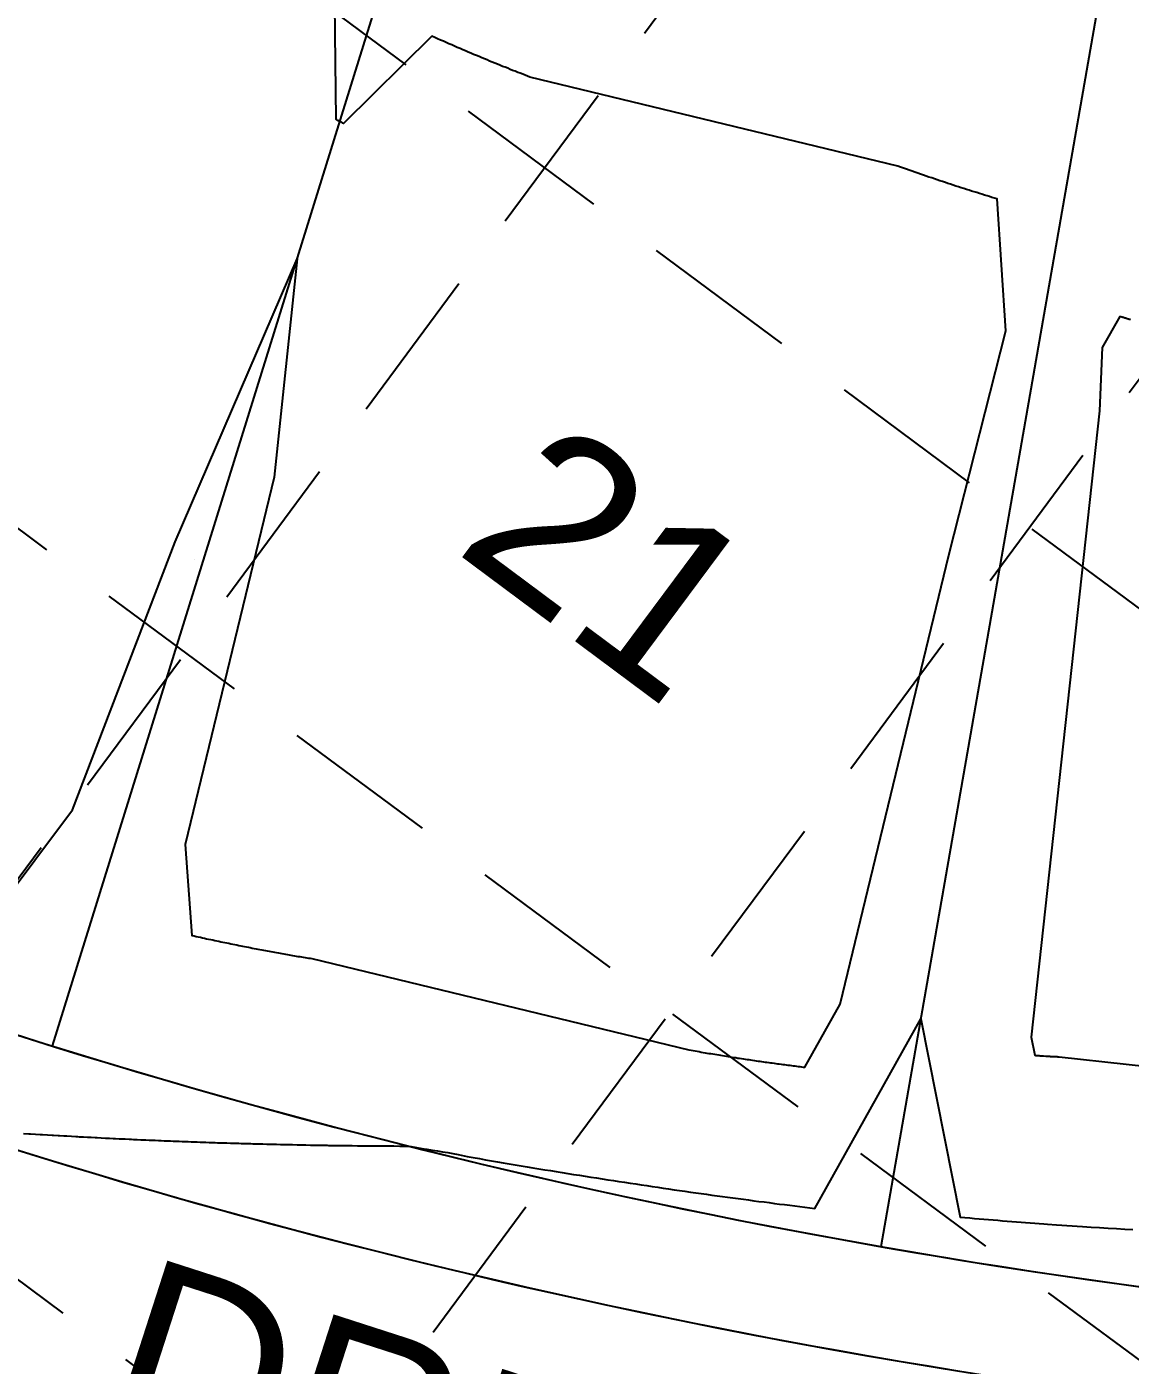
# Model space of a CAD drawing. Header units: feet. Extents: x 2260 to 6199, y 3666 to 7344.
# Drawn here: x 4391.6 to 4487.2, y 5767.9 to 5883.8 of the extents above; entities that cross this region are included whole.
import ezdxf
from ezdxf.enums import TextEntityAlignment as Align

# ---------------------------------------------------------------- set-up
doc = ezdxf.new("R2010")
doc.units = ezdxf.units.FT
doc.header["$LTSCALE"] = 40
doc.header["$MEASUREMENT"] = 0
doc.linetypes.add('HIDDEN', pattern=[0.375, 0.25, -0.125])
for name, color, linetype in [('EOP-PROP', 4, 'CONTINUOUS'), ('FLOW-ARROWS', 253, 'CONTINUOUS'), ('GRID', 254, 'HIDDEN'), ('LOT-NOS', 4, 'CONTINUOUS'), ('lots-line', 4, 'CONTINUOUS'), ('PC', 43, 'CONTINUOUS'), ('ST-ROW', 2, 'CONTINUOUS'), ('STREET-NAME', 3, 'CONTINUOUS')]:
    doc.layers.add(name, color=color, linetype=linetype)
doc.styles.get("Standard").update_dxf_attribs({"font": 'ARIAL.TTF'})

msp = doc.modelspace()

# ---------------------------------------------------------------- linework, layer by layer
at = {"layer": 'EOP-PROP', "color": 7}
for radius, end in [(584.5, 265.40063), (584.5, 275.17282), (615.5, 263.30979), (615.5, 263.30979)]:
    msp.add_arc((4564.71, 6344.61), radius, 233.37652, end, dxfattribs=at)
at = {"layer": 'FLOW-ARROWS', "color": 7}
for points in [[(4422.22, 5893.54, 0, 1.67, 0), (4420.9, 5888.72, 0, 0, 0), (4419.13, 5882.28, 0, 0, 0)], [(4422.22, 5893.54, 0, 1.67, 0), (4420.9, 5888.72, 0, 0, 0), (4419.13, 5882.28, 0, 0, 0)], [(4485.04, 5880.91, 0, 1.67, 0), (4484.34, 5875.96, 0, 0, 0), (4483.18, 5867.75, 0, 0, 0)], [(4485.04, 5880.91, 0, 1.67, 0), (4484.34, 5875.96, 0, 0, 0), (4483.18, 5867.75, 0, 0, 0)], [(4406.15, 5837.73, 0, 1.67, 0), (4407.62, 5842.51, 0, 0, 0), (4411.54, 5855.2, 0, 0, 0)], [(4406.15, 5837.73, 0, 1.67, 0), (4407.62, 5842.51, 0, 0, 0), (4411.54, 5855.2, 0, 0, 0)], [(4472.46, 5814.23, 0, 1.67, 0), (4473.4, 5819.14, 0, 0, 0), (4475.78, 5831.59, 0, 0, 0)], [(4472.46, 5814.23, 0, 1.67, 0), (4473.4, 5819.14, 0, 0, 0), (4475.78, 5831.59, 0, 0, 0)]]:
    msp.add_lwpolyline(points, format="xyseb", dxfattribs=at)
at = {"layer": 'GRID', "linetype": 'HIDDEN', "ltscale": 1.35}
for p, q in [((3177.27, 6805.06), (5779.7, 4875.88)), ((3146.15, 6763.08), (5748.58, 4833.91)), ((3115.04, 6721.11), (5717.47, 4791.93)), ((4778.78, 6333.31), (3689.59, 4864.01)), ((4820.76, 6302.19), (3731.57, 4832.89))]:
    msp.add_line(p, q, dxfattribs=at)
at = {"layer": 'lots-line', "color": 7}
for p, q in [((4393.86, 5795.58), (4428.03, 5905.39)), ((4393.86, 5795.58), (4428.03, 5905.39)), ((4465.62, 5778.22), (4485.44, 5891.49)), ((4465.62, 5778.22), (4485.44, 5891.49))]:
    msp.add_line(p, q, dxfattribs=at)
at = {"layer": 'PC', "color": 43, "flags": 128}
for points, elevation in [([(4389.06, 5807.32), (4395.6, 5816.03), (4404.49, 5839.21), (4415.06, 5863.73), (4413.06, 5844.82), (4405.36, 5813.01), (4405.95, 5805.15), (4406.13, 5805.11), (4406.31, 5805.07), (4406.49, 5805.03), (4406.68, 5804.99), (4406.86, 5804.95), (4407.04, 5804.91), (4407.21, 5804.87), (4407.39, 5804.83), (4407.57, 5804.8), (4407.75, 5804.76), (4407.93, 5804.72), (4408.1, 5804.68), (4408.28, 5804.65), (4408.45, 5804.61), (4408.63, 5804.57), (4408.8, 5804.54), (4408.97, 5804.5), (4409.14, 5804.47), (4409.32, 5804.43), (4409.49, 5804.4), (4409.66, 5804.36), (4409.83, 5804.33), (4410, 5804.29), (4410.17, 5804.26), (4410.34, 5804.23), (4410.5, 5804.19), (4410.67, 5804.16), (4410.84, 5804.13), (4411, 5804.1), (4411.17, 5804.06), (4411.33, 5804.03), (4411.5, 5804), (4411.66, 5803.97), (4411.82, 5803.94), (4411.99, 5803.91), (4412.15, 5803.88), (4412.31, 5803.85), (4412.47, 5803.82), (4412.63, 5803.79), (4412.79, 5803.76), (4412.95, 5803.73), (4413.11, 5803.7), (4413.27, 5803.67), (4413.43, 5803.64), (4413.58, 5803.61), (4413.74, 5803.58), (4413.9, 5803.56), (4414.05, 5803.53), (4414.21, 5803.5), (4414.36, 5803.47), (4414.52, 5803.45), (4414.67, 5803.42), (4414.83, 5803.39), (4414.98, 5803.37), (4415.13, 5803.34), (4415.28, 5803.32), (4415.43, 5803.29), (4415.58, 5803.27), (4415.74, 5803.24), (4415.89, 5803.22), (4416.03, 5803.19), (4416.18, 5803.17), (4416.33, 5803.14), (4448.99, 5795.24), (4449.17, 5795.21), (4449.34, 5795.18), (4449.52, 5795.15), (4449.69, 5795.12), (4449.86, 5795.09), (4450.04, 5795.06), (4450.21, 5795.03), (4450.21, 5795.03), (4450.38, 5795), (4450.55, 5794.97), (4450.72, 5794.94), (4450.89, 5794.92), (4451.06, 5794.89), (4451.23, 5794.86), (4451.4, 5794.83), (4451.57, 5794.81), (4451.73, 5794.78), (4451.9, 5794.75), (4452.06, 5794.72), (4452.23, 5794.7), (4452.39, 5794.67), (4452.56, 5794.65), (4452.72, 5794.62), (4452.89, 5794.59), (4453.05, 5794.57), (4453.21, 5794.54), (4453.37, 5794.52), (4453.54, 5794.5), (4453.7, 5794.47), (4453.86, 5794.45), (4454.02, 5794.42), (4454.18, 5794.4), (4454.33, 5794.38), (4454.49, 5794.35), (4454.65, 5794.33), (4454.81, 5794.31), (4454.97, 5794.28), (4455.12, 5794.26), (4455.28, 5794.24), (4455.43, 5794.22), (4455.59, 5794.19), (4455.74, 5794.17), (4455.9, 5794.15), (4456.05, 5794.13), (4456.2, 5794.11), (4456.36, 5794.09), (4456.51, 5794.07), (4456.66, 5794.05), (4456.81, 5794.03), (4456.96, 5794.01), (4457.11, 5793.99), (4457.26, 5793.97), (4457.41, 5793.95), (4457.56, 5793.93), (4457.71, 5793.91), (4457.86, 5793.89), (4458.01, 5793.87), (4458.15, 5793.85), (4458.3, 5793.83), (4458.45, 5793.81), (4458.59, 5793.8), (4458.74, 5793.78), (4458.89, 5793.76), (4459.03, 5793.74), (4462.09, 5799.21), (4471.5, 5838.08), (4476.43, 5857.49), (4475.67, 5868.91), (4475.45, 5868.98), (4475.23, 5869.04), (4475.02, 5869.11), (4474.8, 5869.17), (4474.58, 5869.24), (4474.36, 5869.31), (4474.14, 5869.38), (4473.92, 5869.45), (4473.92, 5869.45), (4473.69, 5869.52), (4473.47, 5869.59), (4473.25, 5869.66), (4473.02, 5869.73), (4472.8, 5869.8), (4472.57, 5869.87), (4472.34, 5869.95), (4472.11, 5870.02), (4471.88, 5870.1), (4471.65, 5870.17), (4471.42, 5870.25), (4471.19, 5870.33), (4470.95, 5870.4), (4470.72, 5870.48), (4470.48, 5870.56), (4470.25, 5870.64), (4470.01, 5870.72), (4469.77, 5870.8), (4469.53, 5870.88), (4469.29, 5870.97), (4469.05, 5871.05), (4468.8, 5871.13), (4468.56, 5871.22), (4468.31, 5871.31), (4468.07, 5871.39), (4467.82, 5871.48), (4467.57, 5871.57), (4467.32, 5871.66), (4467.07, 5871.75), (4435.22, 5879.45), (4435.01, 5879.53), (4434.8, 5879.62), (4434.59, 5879.7), (4434.37, 5879.78), (4434.16, 5879.86), (4433.94, 5879.95), (4433.72, 5880.03), (4433.51, 5880.12), (4433.29, 5880.21), (4433.07, 5880.3), (4432.84, 5880.38), (4432.62, 5880.47), (4432.4, 5880.56), (4432.18, 5880.66), (4431.95, 5880.75), (4431.72, 5880.84), (4431.5, 5880.93), (4431.27, 5881.03), (4431.04, 5881.12), (4430.81, 5881.22), (4430.58, 5881.32), (4430.34, 5881.41), (4430.11, 5881.51), (4429.88, 5881.61), (4429.64, 5881.71), (4429.4, 5881.81), (4429.17, 5881.92), (4428.93, 5882.02), (4428.69, 5882.12), (4428.45, 5882.23), (4428.2, 5882.34), (4427.96, 5882.44), (4427.72, 5882.55), (4427.47, 5882.66), (4427.22, 5882.77), (4426.97, 5882.88), (4426.72, 5882.99), (4419.06, 5875.44), (4418.99, 5875.47), (4418.93, 5875.51), (4418.86, 5875.55), (4418.79, 5875.58), (4418.76, 5875.6), (4418.72, 5875.62), (4418.65, 5875.66), (4418.64, 5875.66), (4418.57, 5875.7), (4418.5, 5875.74), (4418.43, 5875.77), (4418.27, 5890.76)], 550), ([(4389.06, 5807.32), (4395.6, 5816.03), (4404.49, 5839.21), (4415.06, 5863.73), (4413.06, 5844.82), (4405.36, 5813.01), (4405.95, 5805.15), (4406.13, 5805.11), (4406.31, 5805.07), (4406.49, 5805.03), (4406.68, 5804.99), (4406.86, 5804.95), (4407.04, 5804.91), (4407.21, 5804.87), (4407.39, 5804.83), (4407.57, 5804.8), (4407.75, 5804.76), (4407.93, 5804.72), (4408.1, 5804.68), (4408.28, 5804.65), (4408.45, 5804.61), (4408.63, 5804.57), (4408.8, 5804.54), (4408.97, 5804.5), (4409.14, 5804.47), (4409.32, 5804.43), (4409.49, 5804.4), (4409.66, 5804.36), (4409.83, 5804.33), (4410, 5804.29), (4410.17, 5804.26), (4410.34, 5804.23), (4410.5, 5804.19), (4410.67, 5804.16), (4410.84, 5804.13), (4411, 5804.1), (4411.17, 5804.06), (4411.33, 5804.03), (4411.5, 5804), (4411.66, 5803.97), (4411.82, 5803.94), (4411.99, 5803.91), (4412.15, 5803.88), (4412.31, 5803.85), (4412.47, 5803.82), (4412.63, 5803.79), (4412.79, 5803.76), (4412.95, 5803.73), (4413.11, 5803.7), (4413.27, 5803.67), (4413.43, 5803.64), (4413.58, 5803.61), (4413.74, 5803.58), (4413.9, 5803.56), (4414.05, 5803.53), (4414.21, 5803.5), (4414.36, 5803.47), (4414.52, 5803.45), (4414.67, 5803.42), (4414.83, 5803.39), (4414.98, 5803.37), (4415.13, 5803.34), (4415.28, 5803.32), (4415.43, 5803.29), (4415.58, 5803.27), (4415.74, 5803.24), (4415.89, 5803.22), (4416.03, 5803.19), (4416.18, 5803.17), (4416.33, 5803.14), (4448.99, 5795.24), (4449.17, 5795.21), (4449.34, 5795.18), (4449.52, 5795.15), (4449.69, 5795.12), (4449.86, 5795.09), (4450.04, 5795.06), (4450.21, 5795.03), (4450.21, 5795.03), (4450.38, 5795), (4450.55, 5794.97), (4450.72, 5794.94), (4450.89, 5794.92), (4451.06, 5794.89), (4451.23, 5794.86), (4451.4, 5794.83), (4451.57, 5794.81), (4451.73, 5794.78), (4451.9, 5794.75), (4452.06, 5794.72), (4452.23, 5794.7), (4452.39, 5794.67), (4452.56, 5794.65), (4452.72, 5794.62), (4452.89, 5794.59), (4453.05, 5794.57), (4453.21, 5794.54), (4453.37, 5794.52), (4453.54, 5794.5), (4453.7, 5794.47), (4453.86, 5794.45), (4454.02, 5794.42), (4454.18, 5794.4), (4454.33, 5794.38), (4454.49, 5794.35), (4454.65, 5794.33), (4454.81, 5794.31), (4454.97, 5794.28), (4455.12, 5794.26), (4455.28, 5794.24), (4455.43, 5794.22), (4455.59, 5794.19), (4455.74, 5794.17), (4455.9, 5794.15), (4456.05, 5794.13), (4456.2, 5794.11), (4456.36, 5794.09), (4456.51, 5794.07), (4456.66, 5794.05), (4456.81, 5794.03), (4456.96, 5794.01), (4457.11, 5793.99), (4457.26, 5793.97), (4457.41, 5793.95), (4457.56, 5793.93), (4457.71, 5793.91), (4457.86, 5793.89), (4458.01, 5793.87), (4458.15, 5793.85), (4458.3, 5793.83), (4458.45, 5793.81), (4458.59, 5793.8), (4458.74, 5793.78), (4458.89, 5793.76), (4459.03, 5793.74), (4462.09, 5799.21), (4471.5, 5838.08), (4476.43, 5857.49), (4475.67, 5868.91), (4475.45, 5868.98), (4475.23, 5869.04), (4475.02, 5869.11), (4474.8, 5869.17), (4474.58, 5869.24), (4474.36, 5869.31), (4474.14, 5869.38), (4473.92, 5869.45), (4473.92, 5869.45), (4473.69, 5869.52), (4473.47, 5869.59), (4473.25, 5869.66), (4473.02, 5869.73), (4472.8, 5869.8), (4472.57, 5869.87), (4472.34, 5869.95), (4472.11, 5870.02), (4471.88, 5870.1), (4471.65, 5870.17), (4471.42, 5870.25), (4471.19, 5870.33), (4470.95, 5870.4), (4470.72, 5870.48), (4470.48, 5870.56), (4470.25, 5870.64), (4470.01, 5870.72), (4469.77, 5870.8), (4469.53, 5870.88), (4469.29, 5870.97), (4469.05, 5871.05), (4468.8, 5871.13), (4468.56, 5871.22), (4468.31, 5871.31), (4468.07, 5871.39), (4467.82, 5871.48), (4467.57, 5871.57), (4467.32, 5871.66), (4467.07, 5871.75), (4435.22, 5879.45), (4435.01, 5879.53), (4434.8, 5879.62), (4434.59, 5879.7), (4434.37, 5879.78), (4434.16, 5879.86), (4433.94, 5879.95), (4433.72, 5880.03), (4433.51, 5880.12), (4433.29, 5880.21), (4433.07, 5880.3), (4432.84, 5880.38), (4432.62, 5880.47), (4432.4, 5880.56), (4432.18, 5880.66), (4431.95, 5880.75), (4431.72, 5880.84), (4431.5, 5880.93), (4431.27, 5881.03), (4431.04, 5881.12), (4430.81, 5881.22), (4430.58, 5881.32), (4430.34, 5881.41), (4430.11, 5881.51), (4429.88, 5881.61), (4429.64, 5881.71), (4429.4, 5881.81), (4429.17, 5881.92), (4428.93, 5882.02), (4428.69, 5882.12), (4428.45, 5882.23), (4428.2, 5882.34), (4427.96, 5882.44), (4427.72, 5882.55), (4427.47, 5882.66), (4427.22, 5882.77), (4426.97, 5882.88), (4426.72, 5882.99), (4419.06, 5875.44), (4418.99, 5875.47), (4418.93, 5875.51), (4418.86, 5875.55), (4418.79, 5875.58), (4418.76, 5875.6), (4418.72, 5875.62), (4418.65, 5875.66), (4418.64, 5875.66), (4418.57, 5875.7), (4418.5, 5875.74), (4418.43, 5875.77), (4418.27, 5890.76)], 550), ([(4487.22, 5858.45), (4487.17, 5858.47), (4487.11, 5858.48), (4487.06, 5858.5), (4487.01, 5858.51), (4486.95, 5858.53), (4486.9, 5858.54), (4486.84, 5858.56), (4486.79, 5858.58), (4486.74, 5858.59), (4486.68, 5858.61), (4486.63, 5858.63), (4486.57, 5858.64), (4486.51, 5858.66), (4486.46, 5858.68), (4486.4, 5858.7), (4486.34, 5858.71), (4486.29, 5858.73), (4484.76, 5856.05), (4484.55, 5850.56), (4478.62, 5796.34)], 550), ([(4487.22, 5858.45), (4487.17, 5858.47), (4487.11, 5858.48), (4487.06, 5858.5), (4487.01, 5858.51), (4486.95, 5858.53), (4486.9, 5858.54), (4486.84, 5858.56), (4486.79, 5858.58), (4486.74, 5858.59), (4486.68, 5858.61), (4486.63, 5858.63), (4486.57, 5858.64), (4486.51, 5858.66), (4486.46, 5858.68), (4486.4, 5858.7), (4486.34, 5858.71), (4486.29, 5858.73), (4484.76, 5856.05), (4484.55, 5850.56), (4478.62, 5796.34)], 550), ([(4391.37, 5788.01), (4391.81, 5787.98), (4391.87, 5787.98), (4391.96, 5787.97), (4392.39, 5787.95), (4392.81, 5787.92), (4392.91, 5787.92), (4393.01, 5787.91), (4393.43, 5787.89), (4393.83, 5787.86), (4393.95, 5787.85), (4394.35, 5787.83), (4394.47, 5787.83), (4394.86, 5787.8), (4394.99, 5787.8), (4395.12, 5787.79), (4395.51, 5787.77), (4395.89, 5787.75), (4396.03, 5787.74), (4396.17, 5787.73), (4396.55, 5787.71), (4396.91, 5787.69), (4397.06, 5787.68), (4397.22, 5787.68), (4397.58, 5787.66), (4397.75, 5787.65), (4398.1, 5787.63), (4398.45, 5787.61), (4398.62, 5787.6), (4398.8, 5787.6), (4399.14, 5787.58), (4399.33, 5787.57), (4399.66, 5787.55), (4399.98, 5787.54), (4400.18, 5787.53), (4400.5, 5787.51), (4400.7, 5787.51), (4400.9, 5787.5), (4401.21, 5787.48), (4401.52, 5787.47), (4401.73, 5787.46), (4401.95, 5787.45), (4402.25, 5787.44), (4402.54, 5787.42), (4402.77, 5787.42), (4403.05, 5787.4), (4403.29, 5787.39), (4403.53, 5787.38), (4403.81, 5787.37), (4404.08, 5787.36), (4404.32, 5787.35), (4404.59, 5787.34), (4404.84, 5787.33), (4405.1, 5787.32), (4405.36, 5787.31), (4405.61, 5787.3), (4405.88, 5787.29), (4406.12, 5787.28), (4406.39, 5787.27), (4406.67, 5787.26), (4406.91, 5787.26), (4407.14, 5787.25), (4407.43, 5787.24), (4407.72, 5787.23), (4407.95, 5787.22), (4408.16, 5787.21), (4408.46, 5787.2), (4408.67, 5787.2), (4408.98, 5787.19), (4409.29, 5787.18), (4409.5, 5787.17), (4409.82, 5787.16), (4410.01, 5787.16), (4410.21, 5787.15), (4410.53, 5787.14), (4410.87, 5787.13), (4411.05, 5787.13), (4411.23, 5787.12), (4411.56, 5787.11), (4411.74, 5787.11), (4412.08, 5787.1), (4412.44, 5787.09), (4412.6, 5787.09), (4412.96, 5787.08), (4413.11, 5787.07), (4413.27, 5787.07), (4413.63, 5787.06), (4413.77, 5787.06), (4414.15, 5787.05), (4414.53, 5787.04), (4414.66, 5787.04), (4415.05, 5787.03), (4415.18, 5787.03), (4415.57, 5787.02), (4415.69, 5787.02), (4415.81, 5787.02), (4416.21, 5787.01), (4416.62, 5787), (4416.73, 5787), (4417.14, 5786.99), (4417.24, 5786.99), (4417.66, 5786.99), (4417.76, 5786.98), (4417.85, 5786.98), (4418.27, 5786.98), (4418.36, 5786.97), (4418.79, 5786.97), (4419.23, 5786.96), (4419.3, 5786.96), (4419.37, 5786.96), (4419.82, 5786.96), (4420.28, 5786.95), (4420.33, 5786.95), (4420.39, 5786.95), (4420.85, 5786.94), (4421.32, 5786.94), (4421.36, 5786.94), (4421.41, 5786.94), (4421.88, 5786.94), (4422.36, 5786.93), (4422.39, 5786.93), (4422.42, 5786.93), (4422.91, 5786.93), (4423.4, 5786.93), (4423.42, 5786.93), (4423.44, 5786.93), (4423.94, 5786.92), (4424.45, 5786.92), (4424.45, 5786.92), (4424.45, 5786.92), (4424.7, 5786.92), (4424.94, 5786.88), (4425.39, 5786.8), (4425.85, 5786.72), (4426.3, 5786.65), (4426.76, 5786.57), (4427.21, 5786.5), (4427.66, 5786.42), (4428.1, 5786.35), (4428.55, 5786.28), (4429, 5786.2), (4429.79, 5786.01), (4430.31, 5785.92), (4430.84, 5785.83), (4431.36, 5785.74), (4431.88, 5785.65), (4432.4, 5785.56), (4432.91, 5785.47), (4433.43, 5785.38), (4433.43, 5785.38), (4433.95, 5785.3), (4434.46, 5785.21), (4434.97, 5785.13), (4435.48, 5785.04), (4435.99, 5784.96), (4436.5, 5784.87), (4437, 5784.79), (4437.5, 5784.71), (4438, 5784.63), (4438.5, 5784.55), (4439, 5784.47), (4439.5, 5784.39), (4439.99, 5784.31), (4440.48, 5784.23), (4440.98, 5784.16), (4441.47, 5784.08), (4441.95, 5784), (4442.44, 5783.93), (4442.93, 5783.85), (4443.41, 5783.78), (4443.89, 5783.71), (4444.38, 5783.64), (4444.86, 5783.56), (4445.33, 5783.49), (4445.81, 5783.42), (4446.29, 5783.35), (4446.76, 5783.28), (4447.23, 5783.21), (4447.7, 5783.14), (4448.17, 5783.08), (4448.64, 5783.01), (4449.11, 5782.94), (4449.57, 5782.88), (4450.04, 5782.81), (4450.5, 5782.75), (4450.96, 5782.68), (4451.42, 5782.62), (4451.88, 5782.56), (4452.33, 5782.5), (4452.79, 5782.43), (4453.24, 5782.37), (4453.7, 5782.31), (4454.15, 5782.25), (4454.6, 5782.19), (4455.05, 5782.13), (4455.49, 5782.08), (4455.94, 5782.02), (4456.39, 5781.96), (4456.83, 5781.9), (4457.27, 5781.85), (4457.71, 5781.79), (4458.15, 5781.74), (4458.59, 5781.68), (4459.03, 5781.63), (4459.46, 5781.58), (4459.9, 5781.52), (4469.07, 5797.92), (4472.47, 5780.77), (4472.88, 5780.73), (4473.3, 5780.7), (4473.71, 5780.66), (4474.12, 5780.63), (4474.53, 5780.59), (4474.94, 5780.56), (4475.34, 5780.52), (4475.75, 5780.49), (4476.15, 5780.46), (4476.55, 5780.43), (4476.95, 5780.39), (4477.35, 5780.36), (4477.75, 5780.33), (4478.14, 5780.3), (4478.54, 5780.27), (4478.93, 5780.24), (4479.32, 5780.21), (4479.71, 5780.19), (4480.05, 5780.16), (4480.81, 5780.11), (4483.07, 5779.95), (4483.81, 5779.91), (4484.54, 5779.86), (4485.28, 5779.82), (4486, 5779.77), (4486.72, 5779.73), (4487.44, 5779.69)], 549), ([(4391.37, 5788.01), (4391.81, 5787.98), (4391.87, 5787.98), (4391.96, 5787.97), (4392.39, 5787.95), (4392.81, 5787.92), (4392.91, 5787.92), (4393.01, 5787.91), (4393.43, 5787.89), (4393.83, 5787.86), (4393.95, 5787.85), (4394.35, 5787.83), (4394.47, 5787.83), (4394.86, 5787.8), (4394.99, 5787.8), (4395.12, 5787.79), (4395.51, 5787.77), (4395.89, 5787.75), (4396.03, 5787.74), (4396.17, 5787.73), (4396.55, 5787.71), (4396.91, 5787.69), (4397.06, 5787.68), (4397.22, 5787.68), (4397.58, 5787.66), (4397.75, 5787.65), (4398.1, 5787.63), (4398.45, 5787.61), (4398.62, 5787.6), (4398.8, 5787.6), (4399.14, 5787.58), (4399.33, 5787.57), (4399.66, 5787.55), (4399.98, 5787.54), (4400.18, 5787.53), (4400.5, 5787.51), (4400.7, 5787.51), (4400.9, 5787.5), (4401.21, 5787.48), (4401.52, 5787.47), (4401.73, 5787.46), (4401.95, 5787.45), (4402.25, 5787.44), (4402.54, 5787.42), (4402.77, 5787.42), (4403.05, 5787.4), (4403.29, 5787.39), (4403.53, 5787.38), (4403.81, 5787.37), (4404.08, 5787.36), (4404.32, 5787.35), (4404.59, 5787.34), (4404.84, 5787.33), (4405.1, 5787.32), (4405.36, 5787.31), (4405.61, 5787.3), (4405.88, 5787.29), (4406.12, 5787.28), (4406.39, 5787.27), (4406.67, 5787.26), (4406.91, 5787.26), (4407.14, 5787.25), (4407.43, 5787.24), (4407.72, 5787.23), (4407.95, 5787.22), (4408.16, 5787.21), (4408.46, 5787.2), (4408.67, 5787.2), (4408.98, 5787.19), (4409.29, 5787.18), (4409.5, 5787.17), (4409.82, 5787.16), (4410.01, 5787.16), (4410.21, 5787.15), (4410.53, 5787.14), (4410.87, 5787.13), (4411.05, 5787.13), (4411.23, 5787.12), (4411.56, 5787.11), (4411.74, 5787.11), (4412.08, 5787.1), (4412.44, 5787.09), (4412.6, 5787.09), (4412.96, 5787.08), (4413.11, 5787.07), (4413.27, 5787.07), (4413.63, 5787.06), (4413.77, 5787.06), (4414.15, 5787.05), (4414.53, 5787.04), (4414.66, 5787.04), (4415.05, 5787.03), (4415.18, 5787.03), (4415.57, 5787.02), (4415.69, 5787.02), (4415.81, 5787.02), (4416.21, 5787.01), (4416.62, 5787), (4416.73, 5787), (4417.14, 5786.99), (4417.24, 5786.99), (4417.66, 5786.99), (4417.76, 5786.98), (4417.85, 5786.98), (4418.27, 5786.98), (4418.36, 5786.97), (4418.79, 5786.97), (4419.23, 5786.96), (4419.3, 5786.96), (4419.37, 5786.96), (4419.82, 5786.96), (4420.28, 5786.95), (4420.33, 5786.95), (4420.39, 5786.95), (4420.85, 5786.94), (4421.32, 5786.94), (4421.36, 5786.94), (4421.41, 5786.94), (4421.88, 5786.94), (4422.36, 5786.93), (4422.39, 5786.93), (4422.42, 5786.93), (4422.91, 5786.93), (4423.4, 5786.93), (4423.42, 5786.93), (4423.44, 5786.93), (4423.94, 5786.92), (4424.45, 5786.92), (4424.45, 5786.92), (4424.45, 5786.92), (4424.7, 5786.92), (4424.94, 5786.88), (4425.39, 5786.8), (4425.85, 5786.72), (4426.3, 5786.65), (4426.76, 5786.57), (4427.21, 5786.5), (4427.66, 5786.42), (4428.1, 5786.35), (4428.55, 5786.28), (4429, 5786.2), (4429.79, 5786.01), (4430.31, 5785.92), (4430.84, 5785.83), (4431.36, 5785.74), (4431.88, 5785.65), (4432.4, 5785.56), (4432.91, 5785.47), (4433.43, 5785.38), (4433.43, 5785.38), (4433.95, 5785.3), (4434.46, 5785.21), (4434.97, 5785.13), (4435.48, 5785.04), (4435.99, 5784.96), (4436.5, 5784.87), (4437, 5784.79), (4437.5, 5784.71), (4438, 5784.63), (4438.5, 5784.55), (4439, 5784.47), (4439.5, 5784.39), (4439.99, 5784.31), (4440.48, 5784.23), (4440.98, 5784.16), (4441.47, 5784.08), (4441.95, 5784), (4442.44, 5783.93), (4442.93, 5783.85), (4443.41, 5783.78), (4443.89, 5783.71), (4444.38, 5783.64), (4444.86, 5783.56), (4445.33, 5783.49), (4445.81, 5783.42), (4446.29, 5783.35), (4446.76, 5783.28), (4447.23, 5783.21), (4447.7, 5783.14), (4448.17, 5783.08), (4448.64, 5783.01), (4449.11, 5782.94), (4449.57, 5782.88), (4450.04, 5782.81), (4450.5, 5782.75), (4450.96, 5782.68), (4451.42, 5782.62), (4451.88, 5782.56), (4452.33, 5782.5), (4452.79, 5782.43), (4453.24, 5782.37), (4453.7, 5782.31), (4454.15, 5782.25), (4454.6, 5782.19), (4455.05, 5782.13), (4455.49, 5782.08), (4455.94, 5782.02), (4456.39, 5781.96), (4456.83, 5781.9), (4457.27, 5781.85), (4457.71, 5781.79), (4458.15, 5781.74), (4458.59, 5781.68), (4459.03, 5781.63), (4459.46, 5781.58), (4459.9, 5781.52), (4469.07, 5797.92), (4472.47, 5780.77), (4472.88, 5780.73), (4473.3, 5780.7), (4473.71, 5780.66), (4474.12, 5780.63), (4474.53, 5780.59), (4474.94, 5780.56), (4475.34, 5780.52), (4475.75, 5780.49), (4476.15, 5780.46), (4476.55, 5780.43), (4476.95, 5780.39), (4477.35, 5780.36), (4477.75, 5780.33), (4478.14, 5780.3), (4478.54, 5780.27), (4478.93, 5780.24), (4479.32, 5780.21), (4479.71, 5780.19), (4480.05, 5780.16), (4480.81, 5780.11), (4483.07, 5779.95), (4483.81, 5779.91), (4484.54, 5779.86), (4485.28, 5779.82), (4486, 5779.77), (4486.72, 5779.73), (4487.44, 5779.69)], 549), ([(4478.62, 5796.34), (4478.93, 5794.78), (4478.97, 5794.78), (4479.01, 5794.77), (4479.05, 5794.77), (4479.08, 5794.77), (4479.12, 5794.76), (4479.16, 5794.76), (4479.19, 5794.76), (4479.23, 5794.76), (4479.27, 5794.75), (4479.3, 5794.75), (4479.34, 5794.75), (4479.38, 5794.74), (4479.41, 5794.74), (4479.45, 5794.74), (4479.48, 5794.74), (4479.52, 5794.73), (4479.56, 5794.73), (4479.59, 5794.73), (4479.62, 5794.73), (4479.69, 5794.72), (4479.9, 5794.71), (4479.96, 5794.7), (4480.03, 5794.7), (4480.1, 5794.69), (4480.16, 5794.69), (4480.23, 5794.69), (4480.29, 5794.68), (4480.36, 5794.68), (4480.42, 5794.68), (4480.49, 5794.67), (4480.55, 5794.67), (4480.61, 5794.67), (4480.67, 5794.66), (4480.74, 5794.66), (4480.8, 5794.66), (4480.81, 5794.66), (4480.88, 5794.66), (4480.94, 5794.65), (4481, 5794.65), (4481.06, 5794.65), (4527.47, 5789.57)], 550), ([(4478.62, 5796.34), (4478.93, 5794.78), (4478.97, 5794.78), (4479.01, 5794.77), (4479.05, 5794.77), (4479.08, 5794.77), (4479.12, 5794.76), (4479.16, 5794.76), (4479.19, 5794.76), (4479.23, 5794.76), (4479.27, 5794.75), (4479.3, 5794.75), (4479.34, 5794.75), (4479.38, 5794.74), (4479.41, 5794.74), (4479.45, 5794.74), (4479.48, 5794.74), (4479.52, 5794.73), (4479.56, 5794.73), (4479.59, 5794.73), (4479.62, 5794.73), (4479.69, 5794.72), (4479.9, 5794.71), (4479.96, 5794.7), (4480.03, 5794.7), (4480.1, 5794.69), (4480.16, 5794.69), (4480.23, 5794.69), (4480.29, 5794.68), (4480.36, 5794.68), (4480.42, 5794.68), (4480.49, 5794.67), (4480.55, 5794.67), (4480.61, 5794.67), (4480.67, 5794.66), (4480.74, 5794.66), (4480.8, 5794.66), (4480.81, 5794.66), (4480.88, 5794.66), (4480.94, 5794.65), (4481, 5794.65), (4481.06, 5794.65), (4527.47, 5789.57)], 550)]:
    msp.add_lwpolyline(points, dxfattribs=dict(at, elevation=elevation))
at = {"layer": 'ST-ROW', "color": 7}
for radius, end in [(575, 265.99559), (575, 275.17282), (625, 263.103), (625, 264.03243)]:
    msp.add_arc((4564.71, 6344.61), radius, 233.37652, end, dxfattribs=at)

# ---------------------------------------------------------------- texts
at = {"layer": 'LOT-NOS', "color": 7}
msp.add_text('21', height=15, rotation=323.3354, dxfattribs=at).set_placement((4442.33, 5837.58), align=Align.MIDDLE_CENTER)
msp.add_text('21', height=15, rotation=323.3354, dxfattribs=at).set_placement((4442.33, 5837.58), align=Align.MIDDLE_CENTER)
at = {"layer": 'STREET-NAME', "color": 7}
msp.add_text('COLONIAL DRIVE', height=15, rotation=342.1099, dxfattribs=at).set_placement((4291.2, 5797.59))

doc.saveas('drawing.dxf')
